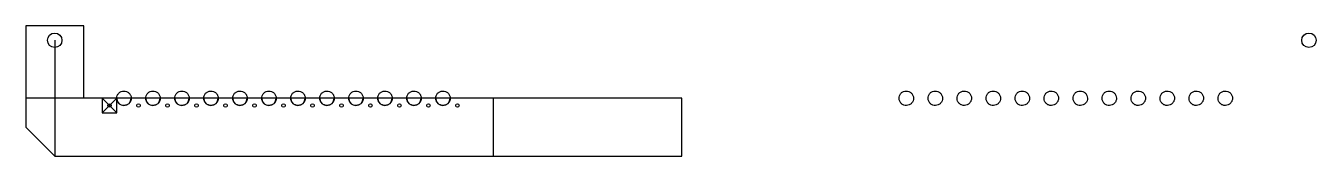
# Model space of a CAD drawing. Header units: millimetres. Extents: x -288 to 278, y -25 to 32.
import ezdxf

# ---------------------------------------------------------------- set-up
doc = ezdxf.new("R2010")
doc.units = ezdxf.units.MM
doc.layers.get('0').update_dxf_attribs({"linetype": 'CONTINUOUS'})

msp = doc.modelspace()

# ---------------------------------------------------------------- linework, layer by layer
for p, q in [((-275.07, 25.4), (-275.07, 0)), ((-262.37, 0), (-287.77, 0)), ((-275.07, 0), (-275.07, -25.4)), ((-254.24, 0), (-247.88, -6.35)), ((-247.88, 0), (-254.24, -6.35)), ((0, 0), (-82.55, 0)), ((0, -25.4), (0, 0)), ((0, -25.4), (0, 0)), ((-82.55, -25.4), (0, -25.4))]:
    msp.add_line(p, q)
for points in [[(-82.55, 0), (-262.37, 0), (-262.37, 31.75), (-287.77, 31.75), (-287.77, 0), (-287.77, -12.7), (-275.07, -25.4), (-82.55, -25.4)], [(-247.88, 0), (-254.24, 0), (-254.24, -6.35), (-247.88, -6.35)]]:
    msp.add_lwpolyline(points, close=True)
for centre, radius in [((-275.07, 25.4), 3.17), ((275.07, 25.4), 3.17), ((-251.06, -3.17), 0.75), ((-238.34, -3.17), 0.75), ((-225.62, -3.17), 0.75), ((-212.91, -3.17), 0.75), ((-200.19, -3.17), 0.75), ((-187.47, -3.17), 0.75), ((-174.75, -3.17), 0.75), ((-162.03, -3.17), 0.75), ((-149.31, -3.17), 0.75), ((-136.6, -3.17), 0.75), ((-123.88, -3.17), 0.75), ((-111.16, -3.17), 0.75), ((-98.44, -3.17), 0.75)]:
    msp.add_circle(centre, radius)
for centre in [(-244.71, 0), (-231.99, 0), (-219.27, 0), (-206.55, 0), (-193.83, 0), (-181.11, 0), (-168.39, 0), (-155.67, 0), (-142.95, 0), (-130.23, 0), (-117.51, 0), (-104.79, 0)]:
    msp.add_arc(centre, 3.17, 180, 360)
for points, knots in [([(-247.88, 0), (-247.88, -0.23), (-247.86, -0.47), (-247.76, -0.92), (-247.68, -1.15), (-247.4, -1.73), (-247.16, -2.07), (-246.54, -2.62), (-246.19, -2.84), (-245.41, -3.12), (-245, -3.19), (-244.17, -3.16), (-243.77, -3.06), (-243.01, -2.72), (-242.68, -2.47), (-242.11, -1.87), (-241.89, -1.51), (-241.6, -0.74), (-241.53, -0.33), (-241.55, 0.5), (-241.64, 0.9), (-241.97, 1.66), (-242.21, 2), (-242.81, 2.58), (-243.16, 2.8), (-243.93, 3.1), (-244.34, 3.18), (-245.17, 3.17), (-245.57, 3.08), (-246.33, 2.76), (-246.68, 2.52), (-247.26, 1.94), (-247.49, 1.59), (-247.8, 0.82), (-247.88, 0.41), (-247.88, 0)], [-2.000893, -2.000893, -2.000893, -2.000893, -1.930669, -1.930669, -1.860444, -1.860444, -1.736415, -1.736415, -1.612385, -1.612385, -1.488355, -1.488355, -1.364326, -1.364326, -1.240296, -1.240296, -1.116267, -1.116267, -0.992237, -0.992237, -0.868207, -0.868207, -0.744178, -0.744178, -0.620148, -0.620148, -0.496118, -0.496118, -0.372089, -0.372089, -0.248059, -0.248059, -0.12403, -0.12403, 0, 0, 0, 0]), ([(-235.17, 0), (-235.17, -0.05), (-235.16, -0.1), (-235.14, -0.56), (-235.04, -0.96), (-234.69, -1.71), (-234.45, -2.05), (-233.84, -2.61), (-233.49, -2.83), (-232.71, -3.12), (-232.3, -3.19), (-231.47, -3.16), (-231.07, -3.07), (-230.31, -2.73), (-229.97, -2.49), (-229.4, -1.89), (-229.18, -1.53), (-228.88, -0.76), (-228.81, -0.35), (-228.82, 0.48), (-228.91, 0.88), (-229.24, 1.64), (-229.48, 1.99), (-230.07, 2.56), (-230.42, 2.79), (-231.19, 3.1), (-231.6, 3.18), (-232.42, 3.17), (-232.83, 3.09), (-233.6, 2.77), (-233.94, 2.54), (-234.24, 2.25), (-234.4, 2.08), (-234.55, 1.9), (-234.8, 1.5), (-234.9, 1.29), (-235.1, 0.73), (-235.17, 0.36), (-235.17, 0)], [-1.751013, -1.751013, -1.751013, -1.751013, -1.736415, -1.736415, -1.612385, -1.612385, -1.488355, -1.488355, -1.364326, -1.364326, -1.240296, -1.240296, -1.116267, -1.116267, -0.992237, -0.992237, -0.868207, -0.868207, -0.744178, -0.744178, -0.620148, -0.620148, -0.496118, -0.496118, -0.372089, -0.372089, -0.248059, -0.248059, -0.12403, -0.12403, 0, 0, 0, 0.070225, 0.070225, 0.140449, 0.140449, 0.249881, 0.249881, 0.249881, 0.249881]), ([(-222.45, 0), (-222.45, -0.05), (-222.44, -0.1), (-222.42, -0.56), (-222.32, -0.96), (-221.97, -1.71), (-221.73, -2.05), (-221.12, -2.61), (-220.77, -2.83), (-219.99, -3.12), (-219.58, -3.19), (-218.75, -3.16), (-218.35, -3.07), (-217.59, -2.73), (-217.25, -2.49), (-216.68, -1.89), (-216.46, -1.53), (-216.16, -0.76), (-216.09, -0.35), (-216.1, 0.48), (-216.19, 0.88), (-216.52, 1.64), (-216.76, 1.99), (-217.35, 2.56), (-217.7, 2.79), (-218.47, 3.1), (-218.88, 3.18), (-219.7, 3.17), (-220.11, 3.09), (-220.88, 2.77), (-221.22, 2.54), (-221.52, 2.25), (-221.68, 2.08), (-221.83, 1.9), (-222.08, 1.5), (-222.18, 1.29), (-222.38, 0.73), (-222.45, 0.36), (-222.45, 0)], [-1.751013, -1.751013, -1.751013, -1.751013, -1.736415, -1.736415, -1.612385, -1.612385, -1.488355, -1.488355, -1.364326, -1.364326, -1.240296, -1.240296, -1.116267, -1.116267, -0.992237, -0.992237, -0.868207, -0.868207, -0.744178, -0.744178, -0.620148, -0.620148, -0.496118, -0.496118, -0.372089, -0.372089, -0.248059, -0.248059, -0.12403, -0.12403, 0, 0, 0, 0.070225, 0.070225, 0.140449, 0.140449, 0.249881, 0.249881, 0.249881, 0.249881]), ([(-209.73, 0), (-209.73, -0.03), (-209.72, -0.07), (-209.71, -0.52), (-209.62, -0.92), (-209.28, -1.68), (-209.04, -2.02), (-208.44, -2.59), (-208.08, -2.81), (-207.31, -3.11), (-206.9, -3.18), (-206.07, -3.17), (-205.67, -3.08), (-204.91, -2.75), (-204.56, -2.51), (-203.99, -1.92), (-203.76, -1.57), (-203.45, -0.8), (-203.37, -0.39), (-203.38, 0.43), (-203.46, 0.84), (-203.78, 1.61), (-204.01, 1.95), (-204.3, 2.25), (-204.47, 2.41), (-204.65, 2.56), (-205.05, 2.81), (-205.26, 2.91), (-205.87, 3.13), (-206.28, 3.19), (-207.11, 3.15), (-207.51, 3.05), (-208.26, 2.7), (-208.6, 2.46), (-209.16, 1.85), (-209.38, 1.5), (-209.66, 0.75), (-209.73, 0.38), (-209.73, 0)], [-1.25072, -1.25072, -1.25072, -1.25072, -1.240296, -1.240296, -1.116267, -1.116267, -0.992237, -0.992237, -0.868207, -0.868207, -0.744178, -0.744178, -0.620148, -0.620148, -0.496118, -0.496118, -0.372089, -0.372089, -0.248059, -0.248059, -0.12403, -0.12403, 0, 0, 0, 0.070225, 0.070225, 0.140449, 0.140449, 0.264479, 0.264479, 0.388508, 0.388508, 0.512538, 0.512538, 0.636568, 0.636568, 0.750173, 0.750173, 0.750173, 0.750173]), ([(-197.01, 0), (-197.01, -0.03), (-197, -0.07), (-196.99, -0.52), (-196.9, -0.92), (-196.56, -1.68), (-196.32, -2.02), (-195.72, -2.59), (-195.36, -2.81), (-194.59, -3.11), (-194.18, -3.18), (-193.35, -3.17), (-192.95, -3.08), (-192.19, -2.75), (-191.84, -2.51), (-191.27, -1.92), (-191.04, -1.57), (-190.73, -0.8), (-190.65, -0.39), (-190.66, 0.43), (-190.74, 0.84), (-191.06, 1.61), (-191.29, 1.95), (-191.58, 2.25), (-191.75, 2.41), (-191.93, 2.56), (-192.33, 2.81), (-192.54, 2.91), (-193.15, 3.13), (-193.56, 3.19), (-194.39, 3.15), (-194.79, 3.05), (-195.54, 2.7), (-195.88, 2.46), (-196.44, 1.85), (-196.66, 1.5), (-196.94, 0.75), (-197.01, 0.38), (-197.01, 0)], [-1.25072, -1.25072, -1.25072, -1.25072, -1.240296, -1.240296, -1.116267, -1.116267, -0.992237, -0.992237, -0.868207, -0.868207, -0.744178, -0.744178, -0.620148, -0.620148, -0.496118, -0.496118, -0.372089, -0.372089, -0.248059, -0.248059, -0.12403, -0.12403, 0, 0, 0, 0.070225, 0.070225, 0.140449, 0.140449, 0.264479, 0.264479, 0.388508, 0.388508, 0.512538, 0.512538, 0.636568, 0.636568, 0.750173, 0.750173, 0.750173, 0.750173]), ([(-184.28, 0), (-184.28, -0.05), (-184.28, -0.1), (-184.26, -0.56), (-184.16, -0.96), (-183.81, -1.71), (-183.57, -2.05), (-182.96, -2.61), (-182.61, -2.83), (-181.83, -3.12), (-181.42, -3.19), (-180.59, -3.16), (-180.19, -3.07), (-179.43, -2.73), (-179.09, -2.49), (-178.52, -1.89), (-178.3, -1.53), (-178, -0.76), (-177.93, -0.35), (-177.94, 0.48), (-178.03, 0.88), (-178.36, 1.64), (-178.6, 1.99), (-179.19, 2.56), (-179.54, 2.79), (-180.31, 3.1), (-180.72, 3.18), (-181.54, 3.17), (-181.95, 3.09), (-182.72, 2.77), (-183.06, 2.54), (-183.36, 2.25), (-183.52, 2.08), (-183.67, 1.9), (-183.92, 1.5), (-184.02, 1.29), (-184.22, 0.73), (-184.28, 0.36), (-184.28, 0)], [-1.751013, -1.751013, -1.751013, -1.751013, -1.736415, -1.736415, -1.612385, -1.612385, -1.488355, -1.488355, -1.364326, -1.364326, -1.240296, -1.240296, -1.116267, -1.116267, -0.992237, -0.992237, -0.868207, -0.868207, -0.744178, -0.744178, -0.620148, -0.620148, -0.496118, -0.496118, -0.372089, -0.372089, -0.248059, -0.248059, -0.12403, -0.12403, 0, 0, 0, 0.070225, 0.070225, 0.140449, 0.140449, 0.249881, 0.249881, 0.249881, 0.249881]), ([(-171.57, 0), (-171.57, -0.03), (-171.56, -0.07), (-171.55, -0.52), (-171.46, -0.92), (-171.12, -1.68), (-170.88, -2.02), (-170.28, -2.59), (-169.92, -2.81), (-169.15, -3.11), (-168.74, -3.18), (-167.91, -3.17), (-167.51, -3.08), (-166.75, -2.75), (-166.4, -2.51), (-165.83, -1.92), (-165.6, -1.57), (-165.29, -0.8), (-165.21, -0.39), (-165.22, 0.43), (-165.3, 0.84), (-165.62, 1.61), (-165.85, 1.95), (-166.14, 2.25), (-166.31, 2.41), (-166.49, 2.56), (-166.89, 2.81), (-167.1, 2.91), (-167.71, 3.13), (-168.12, 3.19), (-168.95, 3.15), (-169.35, 3.05), (-170.1, 2.7), (-170.44, 2.46), (-171, 1.85), (-171.22, 1.5), (-171.5, 0.75), (-171.57, 0.38), (-171.57, 0)], [-1.25072, -1.25072, -1.25072, -1.25072, -1.240296, -1.240296, -1.116267, -1.116267, -0.992237, -0.992237, -0.868207, -0.868207, -0.744178, -0.744178, -0.620148, -0.620148, -0.496118, -0.496118, -0.372089, -0.372089, -0.248059, -0.248059, -0.12403, -0.12403, 0, 0, 0, 0.070225, 0.070225, 0.140449, 0.140449, 0.264479, 0.264479, 0.388508, 0.388508, 0.512538, 0.512538, 0.636568, 0.636568, 0.750173, 0.750173, 0.750173, 0.750173]), ([(-158.85, 0), (-158.85, -0.03), (-158.84, -0.07), (-158.83, -0.52), (-158.74, -0.92), (-158.4, -1.68), (-158.16, -2.02), (-157.56, -2.59), (-157.2, -2.81), (-156.43, -3.11), (-156.02, -3.18), (-155.19, -3.17), (-154.79, -3.08), (-154.03, -2.75), (-153.68, -2.51), (-153.11, -1.92), (-152.88, -1.57), (-152.57, -0.8), (-152.49, -0.39), (-152.5, 0.43), (-152.58, 0.84), (-152.9, 1.61), (-153.13, 1.95), (-153.42, 2.25), (-153.59, 2.41), (-153.77, 2.56), (-154.17, 2.81), (-154.38, 2.91), (-154.99, 3.13), (-155.4, 3.19), (-156.23, 3.15), (-156.63, 3.05), (-157.38, 2.7), (-157.72, 2.46), (-158.28, 1.85), (-158.5, 1.5), (-158.78, 0.75), (-158.85, 0.38), (-158.85, 0)], [-1.25072, -1.25072, -1.25072, -1.25072, -1.240296, -1.240296, -1.116267, -1.116267, -0.992237, -0.992237, -0.868207, -0.868207, -0.744178, -0.744178, -0.620148, -0.620148, -0.496118, -0.496118, -0.372089, -0.372089, -0.248059, -0.248059, -0.12403, -0.12403, 0, 0, 0, 0.070225, 0.070225, 0.140449, 0.140449, 0.264479, 0.264479, 0.388508, 0.388508, 0.512538, 0.512538, 0.636568, 0.636568, 0.750173, 0.750173, 0.750173, 0.750173]), ([(-146.13, 0), (-146.13, -0.05), (-146.12, -0.1), (-146.1, -0.56), (-146, -0.96), (-145.65, -1.71), (-145.41, -2.05), (-144.8, -2.61), (-144.45, -2.83), (-143.67, -3.12), (-143.26, -3.19), (-142.43, -3.16), (-142.03, -3.07), (-141.27, -2.73), (-140.93, -2.49), (-140.36, -1.89), (-140.14, -1.53), (-139.84, -0.76), (-139.77, -0.35), (-139.78, 0.48), (-139.87, 0.88), (-140.2, 1.64), (-140.44, 1.99), (-141.03, 2.56), (-141.38, 2.79), (-142.15, 3.1), (-142.56, 3.18), (-143.38, 3.17), (-143.79, 3.09), (-144.56, 2.77), (-144.9, 2.54), (-145.2, 2.25), (-145.36, 2.08), (-145.51, 1.9), (-145.76, 1.5), (-145.86, 1.29), (-146.06, 0.73), (-146.13, 0.36), (-146.13, 0)], [-1.751013, -1.751013, -1.751013, -1.751013, -1.736415, -1.736415, -1.612385, -1.612385, -1.488355, -1.488355, -1.364326, -1.364326, -1.240296, -1.240296, -1.116267, -1.116267, -0.992237, -0.992237, -0.868207, -0.868207, -0.744178, -0.744178, -0.620148, -0.620148, -0.496118, -0.496118, -0.372089, -0.372089, -0.248059, -0.248059, -0.12403, -0.12403, 0, 0, 0, 0.070225, 0.070225, 0.140449, 0.140449, 0.249881, 0.249881, 0.249881, 0.249881]), ([(-133.41, 0), (-133.41, -0.03), (-133.4, -0.07), (-133.39, -0.52), (-133.3, -0.92), (-132.96, -1.68), (-132.72, -2.02), (-132.12, -2.59), (-131.76, -2.81), (-130.99, -3.11), (-130.58, -3.18), (-129.75, -3.17), (-129.35, -3.08), (-128.59, -2.75), (-128.24, -2.51), (-127.67, -1.92), (-127.44, -1.57), (-127.13, -0.8), (-127.05, -0.39), (-127.06, 0.43), (-127.14, 0.84), (-127.46, 1.61), (-127.69, 1.95), (-127.98, 2.25), (-128.15, 2.41), (-128.33, 2.56), (-128.73, 2.81), (-128.94, 2.91), (-129.55, 3.13), (-129.96, 3.19), (-130.79, 3.15), (-131.19, 3.05), (-131.94, 2.7), (-132.28, 2.46), (-132.84, 1.85), (-133.06, 1.5), (-133.34, 0.75), (-133.41, 0.38), (-133.41, 0)], [-1.25072, -1.25072, -1.25072, -1.25072, -1.240296, -1.240296, -1.116267, -1.116267, -0.992237, -0.992237, -0.868207, -0.868207, -0.744178, -0.744178, -0.620148, -0.620148, -0.496118, -0.496118, -0.372089, -0.372089, -0.248059, -0.248059, -0.12403, -0.12403, 0, 0, 0, 0.070225, 0.070225, 0.140449, 0.140449, 0.264479, 0.264479, 0.388508, 0.388508, 0.512538, 0.512538, 0.636568, 0.636568, 0.750173, 0.750173, 0.750173, 0.750173]), ([(-120.69, 0), (-120.69, -0.03), (-120.68, -0.07), (-120.67, -0.52), (-120.58, -0.92), (-120.24, -1.68), (-120, -2.02), (-119.4, -2.59), (-119.04, -2.81), (-118.27, -3.11), (-117.86, -3.18), (-117.03, -3.17), (-116.63, -3.08), (-115.87, -2.75), (-115.52, -2.51), (-114.95, -1.92), (-114.72, -1.57), (-114.41, -0.8), (-114.33, -0.39), (-114.34, 0.43), (-114.42, 0.84), (-114.74, 1.61), (-114.97, 1.95), (-115.26, 2.25), (-115.43, 2.41), (-115.61, 2.56), (-116.01, 2.81), (-116.22, 2.91), (-116.83, 3.13), (-117.24, 3.19), (-118.07, 3.15), (-118.47, 3.05), (-119.22, 2.7), (-119.56, 2.46), (-120.12, 1.85), (-120.34, 1.5), (-120.62, 0.75), (-120.69, 0.38), (-120.69, 0)], [-1.25072, -1.25072, -1.25072, -1.25072, -1.240296, -1.240296, -1.116267, -1.116267, -0.992237, -0.992237, -0.868207, -0.868207, -0.744178, -0.744178, -0.620148, -0.620148, -0.496118, -0.496118, -0.372089, -0.372089, -0.248059, -0.248059, -0.12403, -0.12403, 0, 0, 0, 0.070225, 0.070225, 0.140449, 0.140449, 0.264479, 0.264479, 0.388508, 0.388508, 0.512538, 0.512538, 0.636568, 0.636568, 0.750173, 0.750173, 0.750173, 0.750173]), ([(-107.97, 0), (-107.97, -0.03), (-107.96, -0.07), (-107.95, -0.52), (-107.86, -0.92), (-107.52, -1.68), (-107.28, -2.02), (-106.68, -2.59), (-106.32, -2.81), (-105.55, -3.11), (-105.14, -3.18), (-104.31, -3.17), (-103.91, -3.08), (-103.15, -2.75), (-102.8, -2.51), (-102.23, -1.92), (-102, -1.57), (-101.69, -0.8), (-101.61, -0.39), (-101.62, 0.43), (-101.7, 0.84), (-102.02, 1.61), (-102.25, 1.95), (-102.54, 2.25), (-102.71, 2.41), (-102.89, 2.56), (-103.29, 2.81), (-103.5, 2.91), (-104.11, 3.13), (-104.52, 3.19), (-105.35, 3.15), (-105.75, 3.05), (-106.5, 2.7), (-106.84, 2.46), (-107.4, 1.85), (-107.62, 1.5), (-107.9, 0.75), (-107.97, 0.38), (-107.97, 0)], [-1.25072, -1.25072, -1.25072, -1.25072, -1.240296, -1.240296, -1.116267, -1.116267, -0.992237, -0.992237, -0.868207, -0.868207, -0.744178, -0.744178, -0.620148, -0.620148, -0.496118, -0.496118, -0.372089, -0.372089, -0.248059, -0.248059, -0.12403, -0.12403, 0, 0, 0, 0.070225, 0.070225, 0.140449, 0.140449, 0.264479, 0.264479, 0.388508, 0.388508, 0.512538, 0.512538, 0.636568, 0.636568, 0.750173, 0.750173, 0.750173, 0.750173]), ([(101.6, 0), (101.6, 0.02), (101.6, 0.04), (101.6, 0.48), (101.51, 0.88), (101.18, 1.64), (100.94, 1.99), (100.35, 2.56), (100, 2.79), (99.23, 3.1), (98.82, 3.18), (98, 3.17), (97.59, 3.09), (96.82, 2.77), (96.48, 2.54), (96.18, 2.25), (96.02, 2.08), (95.87, 1.9), (95.62, 1.5), (95.52, 1.29), (95.3, 0.68), (95.24, 0.27), (95.28, -0.56), (95.38, -0.96), (95.73, -1.71), (95.97, -2.05), (96.58, -2.61), (96.93, -2.83), (97.71, -3.12), (98.12, -3.19), (98.95, -3.16), (99.35, -3.07), (100.11, -2.73), (100.45, -2.49), (101.02, -1.89), (101.24, -1.53), (101.53, -0.78), (101.6, -0.39), (101.6, 0)], [-0.75043, -0.75043, -0.75043, -0.75043, -0.744178, -0.744178, -0.620148, -0.620148, -0.496118, -0.496118, -0.372089, -0.372089, -0.248059, -0.248059, -0.12403, -0.12403, 0, 0, 0, 0.070225, 0.070225, 0.140449, 0.140449, 0.264479, 0.264479, 0.388508, 0.388508, 0.512538, 0.512538, 0.636568, 0.636568, 0.760597, 0.760597, 0.884627, 0.884627, 1.008656, 1.008656, 1.132686, 1.132686, 1.250463, 1.250463, 1.250463, 1.250463]), ([(114.32, 0), (114.32, 0.02), (114.32, 0.04), (114.32, 0.48), (114.23, 0.88), (113.9, 1.64), (113.66, 1.99), (113.07, 2.56), (112.72, 2.79), (111.95, 3.1), (111.54, 3.18), (110.72, 3.17), (110.31, 3.09), (109.54, 2.77), (109.2, 2.54), (108.9, 2.25), (108.74, 2.08), (108.59, 1.9), (108.34, 1.5), (108.24, 1.29), (108.02, 0.68), (107.96, 0.27), (108, -0.56), (108.1, -0.96), (108.45, -1.71), (108.69, -2.05), (109.3, -2.61), (109.65, -2.83), (110.43, -3.12), (110.84, -3.19), (111.67, -3.16), (112.07, -3.07), (112.83, -2.73), (113.17, -2.49), (113.74, -1.89), (113.96, -1.53), (114.25, -0.78), (114.32, -0.39), (114.32, 0)], [-0.75043, -0.75043, -0.75043, -0.75043, -0.744178, -0.744178, -0.620148, -0.620148, -0.496118, -0.496118, -0.372089, -0.372089, -0.248059, -0.248059, -0.12403, -0.12403, 0, 0, 0, 0.070225, 0.070225, 0.140449, 0.140449, 0.264479, 0.264479, 0.388508, 0.388508, 0.512538, 0.512538, 0.636568, 0.636568, 0.760597, 0.760597, 0.884627, 0.884627, 1.008656, 1.008656, 1.132686, 1.132686, 1.250463, 1.250463, 1.250463, 1.250463]), ([(127.04, 0), (127.04, 0.01), (127.04, 0.01), (127.04, 0.43), (126.96, 0.84), (126.64, 1.61), (126.41, 1.95), (126.12, 2.25), (125.95, 2.41), (125.77, 2.56), (125.37, 2.81), (125.16, 2.91), (124.55, 3.13), (124.14, 3.19), (123.31, 3.15), (122.91, 3.05), (122.16, 2.7), (121.82, 2.46), (121.26, 1.85), (121.04, 1.5), (120.75, 0.72), (120.68, 0.31), (120.71, -0.52), (120.8, -0.92), (121.14, -1.68), (121.38, -2.02), (121.98, -2.59), (122.34, -2.81), (123.11, -3.11), (123.52, -3.18), (124.35, -3.17), (124.75, -3.08), (125.51, -2.75), (125.86, -2.51), (126.43, -1.92), (126.66, -1.57), (126.97, -0.81), (127.04, -0.41), (127.04, 0)], [-0.250143, -0.250143, -0.250143, -0.250143, -0.248059, -0.248059, -0.12403, -0.12403, 0, 0, 0, 0.070225, 0.070225, 0.140449, 0.140449, 0.264479, 0.264479, 0.388508, 0.388508, 0.512538, 0.512538, 0.636568, 0.636568, 0.760597, 0.760597, 0.884627, 0.884627, 1.008656, 1.008656, 1.132686, 1.132686, 1.256716, 1.256716, 1.380745, 1.380745, 1.504775, 1.504775, 1.628804, 1.628804, 1.75075, 1.75075, 1.75075, 1.75075]), ([(139.76, 0), (139.76, 0.02), (139.76, 0.04), (139.76, 0.48), (139.67, 0.88), (139.34, 1.64), (139.1, 1.99), (138.51, 2.56), (138.16, 2.79), (137.39, 3.1), (136.98, 3.18), (136.16, 3.17), (135.75, 3.09), (134.98, 2.77), (134.64, 2.54), (134.34, 2.25), (134.18, 2.08), (134.03, 1.9), (133.78, 1.5), (133.68, 1.29), (133.46, 0.68), (133.4, 0.27), (133.44, -0.56), (133.54, -0.96), (133.89, -1.71), (134.13, -2.05), (134.74, -2.61), (135.09, -2.83), (135.87, -3.12), (136.28, -3.19), (137.11, -3.16), (137.51, -3.07), (138.27, -2.73), (138.61, -2.49), (139.18, -1.89), (139.4, -1.53), (139.69, -0.78), (139.76, -0.39), (139.76, 0)], [-0.75043, -0.75043, -0.75043, -0.75043, -0.744178, -0.744178, -0.620148, -0.620148, -0.496118, -0.496118, -0.372089, -0.372089, -0.248059, -0.248059, -0.12403, -0.12403, 0, 0, 0, 0.070225, 0.070225, 0.140449, 0.140449, 0.264479, 0.264479, 0.388508, 0.388508, 0.512538, 0.512538, 0.636568, 0.636568, 0.760597, 0.760597, 0.884627, 0.884627, 1.008656, 1.008656, 1.132686, 1.132686, 1.250463, 1.250463, 1.250463, 1.250463]), ([(152.48, 0), (152.48, 0.02), (152.48, 0.04), (152.48, 0.48), (152.39, 0.88), (152.06, 1.64), (151.82, 1.99), (151.23, 2.56), (150.88, 2.79), (150.11, 3.1), (149.7, 3.18), (148.88, 3.17), (148.47, 3.09), (147.7, 2.77), (147.36, 2.54), (147.06, 2.25), (146.9, 2.08), (146.75, 1.9), (146.5, 1.5), (146.4, 1.29), (146.18, 0.68), (146.12, 0.27), (146.16, -0.56), (146.26, -0.96), (146.61, -1.71), (146.85, -2.05), (147.46, -2.61), (147.81, -2.83), (148.59, -3.12), (149, -3.19), (149.83, -3.16), (150.23, -3.07), (150.99, -2.73), (151.33, -2.49), (151.9, -1.89), (152.12, -1.53), (152.41, -0.78), (152.48, -0.39), (152.48, 0)], [-0.75043, -0.75043, -0.75043, -0.75043, -0.744178, -0.744178, -0.620148, -0.620148, -0.496118, -0.496118, -0.372089, -0.372089, -0.248059, -0.248059, -0.12403, -0.12403, 0, 0, 0, 0.070225, 0.070225, 0.140449, 0.140449, 0.264479, 0.264479, 0.388508, 0.388508, 0.512538, 0.512538, 0.636568, 0.636568, 0.760597, 0.760597, 0.884627, 0.884627, 1.008656, 1.008656, 1.132686, 1.132686, 1.250463, 1.250463, 1.250463, 1.250463]), ([(165.2, 0), (165.2, 0.01), (165.2, 0.01), (165.2, 0.43), (165.12, 0.84), (164.8, 1.61), (164.57, 1.95), (164.28, 2.25), (164.11, 2.41), (163.93, 2.56), (163.53, 2.81), (163.32, 2.91), (162.71, 3.13), (162.3, 3.19), (161.47, 3.15), (161.07, 3.05), (160.32, 2.7), (159.98, 2.46), (159.42, 1.85), (159.2, 1.5), (158.91, 0.72), (158.84, 0.31), (158.87, -0.52), (158.96, -0.92), (159.3, -1.68), (159.54, -2.02), (160.14, -2.59), (160.5, -2.81), (161.27, -3.11), (161.68, -3.18), (162.51, -3.17), (162.91, -3.08), (163.67, -2.75), (164.02, -2.51), (164.59, -1.92), (164.82, -1.57), (165.13, -0.81), (165.2, -0.41), (165.2, 0)], [-0.250143, -0.250143, -0.250143, -0.250143, -0.248059, -0.248059, -0.12403, -0.12403, 0, 0, 0, 0.070225, 0.070225, 0.140449, 0.140449, 0.264479, 0.264479, 0.388508, 0.388508, 0.512538, 0.512538, 0.636568, 0.636568, 0.760597, 0.760597, 0.884627, 0.884627, 1.008656, 1.008656, 1.132686, 1.132686, 1.256716, 1.256716, 1.380745, 1.380745, 1.504775, 1.504775, 1.628804, 1.628804, 1.75075, 1.75075, 1.75075, 1.75075]), ([(177.92, 0), (177.92, 0.02), (177.92, 0.04), (177.92, 0.48), (177.83, 0.88), (177.5, 1.64), (177.26, 1.99), (176.67, 2.56), (176.32, 2.79), (175.55, 3.1), (175.14, 3.18), (174.32, 3.17), (173.91, 3.09), (173.14, 2.77), (172.8, 2.54), (172.5, 2.25), (172.34, 2.08), (172.19, 1.9), (171.94, 1.5), (171.84, 1.29), (171.62, 0.68), (171.56, 0.27), (171.6, -0.56), (171.7, -0.96), (172.05, -1.71), (172.29, -2.05), (172.9, -2.61), (173.25, -2.83), (174.03, -3.12), (174.44, -3.19), (175.27, -3.16), (175.67, -3.07), (176.43, -2.73), (176.77, -2.49), (177.34, -1.89), (177.56, -1.53), (177.85, -0.78), (177.92, -0.39), (177.92, 0)], [-0.75043, -0.75043, -0.75043, -0.75043, -0.744178, -0.744178, -0.620148, -0.620148, -0.496118, -0.496118, -0.372089, -0.372089, -0.248059, -0.248059, -0.12403, -0.12403, 0, 0, 0, 0.070225, 0.070225, 0.140449, 0.140449, 0.264479, 0.264479, 0.388508, 0.388508, 0.512538, 0.512538, 0.636568, 0.636568, 0.760597, 0.760597, 0.884627, 0.884627, 1.008656, 1.008656, 1.132686, 1.132686, 1.250463, 1.250463, 1.250463, 1.250463]), ([(190.64, 0), (190.64, 0.02), (190.64, 0.04), (190.64, 0.48), (190.55, 0.88), (190.22, 1.64), (189.98, 1.99), (189.39, 2.56), (189.04, 2.79), (188.27, 3.1), (187.86, 3.18), (187.04, 3.17), (186.63, 3.09), (185.86, 2.77), (185.52, 2.54), (185.22, 2.25), (185.06, 2.08), (184.91, 1.9), (184.66, 1.5), (184.56, 1.29), (184.34, 0.68), (184.28, 0.27), (184.32, -0.56), (184.42, -0.96), (184.77, -1.71), (185.01, -2.05), (185.62, -2.61), (185.97, -2.83), (186.75, -3.12), (187.16, -3.19), (187.99, -3.16), (188.39, -3.07), (189.15, -2.73), (189.49, -2.49), (190.06, -1.89), (190.28, -1.53), (190.57, -0.78), (190.64, -0.39), (190.64, 0)], [-0.75043, -0.75043, -0.75043, -0.75043, -0.744178, -0.744178, -0.620148, -0.620148, -0.496118, -0.496118, -0.372089, -0.372089, -0.248059, -0.248059, -0.12403, -0.12403, 0, 0, 0, 0.070225, 0.070225, 0.140449, 0.140449, 0.264479, 0.264479, 0.388508, 0.388508, 0.512538, 0.512538, 0.636568, 0.636568, 0.760597, 0.760597, 0.884627, 0.884627, 1.008656, 1.008656, 1.132686, 1.132686, 1.250463, 1.250463, 1.250463, 1.250463]), ([(203.36, 0), (203.36, 0.01), (203.36, 0.01), (203.36, 0.43), (203.28, 0.84), (202.96, 1.61), (202.73, 1.95), (202.44, 2.25), (202.27, 2.41), (202.09, 2.56), (201.69, 2.81), (201.48, 2.91), (200.87, 3.13), (200.46, 3.19), (199.63, 3.15), (199.23, 3.05), (198.48, 2.7), (198.14, 2.46), (197.58, 1.85), (197.36, 1.5), (197.07, 0.72), (197, 0.31), (197.03, -0.52), (197.12, -0.92), (197.46, -1.68), (197.7, -2.02), (198.3, -2.59), (198.66, -2.81), (199.43, -3.11), (199.84, -3.18), (200.67, -3.17), (201.07, -3.08), (201.83, -2.75), (202.18, -2.51), (202.75, -1.92), (202.98, -1.57), (203.29, -0.81), (203.36, -0.41), (203.36, 0)], [-0.250143, -0.250143, -0.250143, -0.250143, -0.248059, -0.248059, -0.12403, -0.12403, 0, 0, 0, 0.070225, 0.070225, 0.140449, 0.140449, 0.264479, 0.264479, 0.388508, 0.388508, 0.512538, 0.512538, 0.636568, 0.636568, 0.760597, 0.760597, 0.884627, 0.884627, 1.008656, 1.008656, 1.132686, 1.132686, 1.256716, 1.256716, 1.380745, 1.380745, 1.504775, 1.504775, 1.628804, 1.628804, 1.75075, 1.75075, 1.75075, 1.75075]), ([(216.08, 0), (216.08, 0.01), (216.08, 0.01), (216.08, 0.43), (216, 0.84), (215.68, 1.61), (215.45, 1.95), (215.16, 2.25), (214.99, 2.41), (214.81, 2.56), (214.41, 2.81), (214.2, 2.91), (213.59, 3.13), (213.18, 3.19), (212.35, 3.15), (211.95, 3.05), (211.2, 2.7), (210.86, 2.46), (210.3, 1.85), (210.08, 1.5), (209.79, 0.72), (209.72, 0.31), (209.75, -0.52), (209.84, -0.92), (210.18, -1.68), (210.42, -2.02), (211.02, -2.59), (211.38, -2.81), (212.15, -3.11), (212.56, -3.18), (213.39, -3.17), (213.79, -3.08), (214.55, -2.75), (214.9, -2.51), (215.47, -1.92), (215.7, -1.57), (216.01, -0.81), (216.08, -0.41), (216.08, 0)], [-0.250143, -0.250143, -0.250143, -0.250143, -0.248059, -0.248059, -0.12403, -0.12403, 0, 0, 0, 0.070225, 0.070225, 0.140449, 0.140449, 0.264479, 0.264479, 0.388508, 0.388508, 0.512538, 0.512538, 0.636568, 0.636568, 0.760597, 0.760597, 0.884627, 0.884627, 1.008656, 1.008656, 1.132686, 1.132686, 1.256716, 1.256716, 1.380745, 1.380745, 1.504775, 1.504775, 1.628804, 1.628804, 1.75075, 1.75075, 1.75075, 1.75075]), ([(228.8, 0), (228.8, 0.01), (228.8, 0.01), (228.8, 0.43), (228.72, 0.84), (228.4, 1.61), (228.17, 1.95), (227.88, 2.25), (227.71, 2.41), (227.53, 2.56), (227.13, 2.81), (226.92, 2.91), (226.31, 3.13), (225.9, 3.19), (225.07, 3.15), (224.67, 3.05), (223.92, 2.7), (223.58, 2.46), (223.02, 1.85), (222.8, 1.5), (222.51, 0.72), (222.44, 0.31), (222.47, -0.52), (222.56, -0.92), (222.9, -1.68), (223.14, -2.02), (223.74, -2.59), (224.1, -2.81), (224.87, -3.11), (225.28, -3.18), (226.11, -3.17), (226.51, -3.08), (227.27, -2.75), (227.62, -2.51), (228.19, -1.92), (228.42, -1.57), (228.73, -0.81), (228.8, -0.41), (228.8, 0)], [-0.250143, -0.250143, -0.250143, -0.250143, -0.248059, -0.248059, -0.12403, -0.12403, 0, 0, 0, 0.070225, 0.070225, 0.140449, 0.140449, 0.264479, 0.264479, 0.388508, 0.388508, 0.512538, 0.512538, 0.636568, 0.636568, 0.760597, 0.760597, 0.884627, 0.884627, 1.008656, 1.008656, 1.132686, 1.132686, 1.256716, 1.256716, 1.380745, 1.380745, 1.504775, 1.504775, 1.628804, 1.628804, 1.75075, 1.75075, 1.75075, 1.75075]), ([(241.52, 0), (241.52, 0.01), (241.52, 0.01), (241.52, 0.43), (241.44, 0.84), (241.12, 1.61), (240.89, 1.95), (240.6, 2.25), (240.43, 2.41), (240.25, 2.56), (239.85, 2.81), (239.64, 2.91), (239.03, 3.13), (238.62, 3.19), (237.79, 3.15), (237.39, 3.05), (236.64, 2.7), (236.3, 2.46), (235.74, 1.85), (235.52, 1.5), (235.23, 0.72), (235.16, 0.31), (235.19, -0.52), (235.28, -0.92), (235.62, -1.68), (235.86, -2.02), (236.46, -2.59), (236.82, -2.81), (237.59, -3.11), (238, -3.18), (238.83, -3.17), (239.23, -3.08), (239.99, -2.75), (240.34, -2.51), (240.91, -1.92), (241.14, -1.57), (241.45, -0.81), (241.52, -0.41), (241.52, 0)], [-0.250143, -0.250143, -0.250143, -0.250143, -0.248059, -0.248059, -0.12403, -0.12403, 0, 0, 0, 0.070225, 0.070225, 0.140449, 0.140449, 0.264479, 0.264479, 0.388508, 0.388508, 0.512538, 0.512538, 0.636568, 0.636568, 0.760597, 0.760597, 0.884627, 0.884627, 1.008656, 1.008656, 1.132686, 1.132686, 1.256716, 1.256716, 1.380745, 1.380745, 1.504775, 1.504775, 1.628804, 1.628804, 1.75075, 1.75075, 1.75075, 1.75075])]:
    msp.add_open_spline(points, degree=3, knots=knots)

doc.saveas('drawing.dxf')
